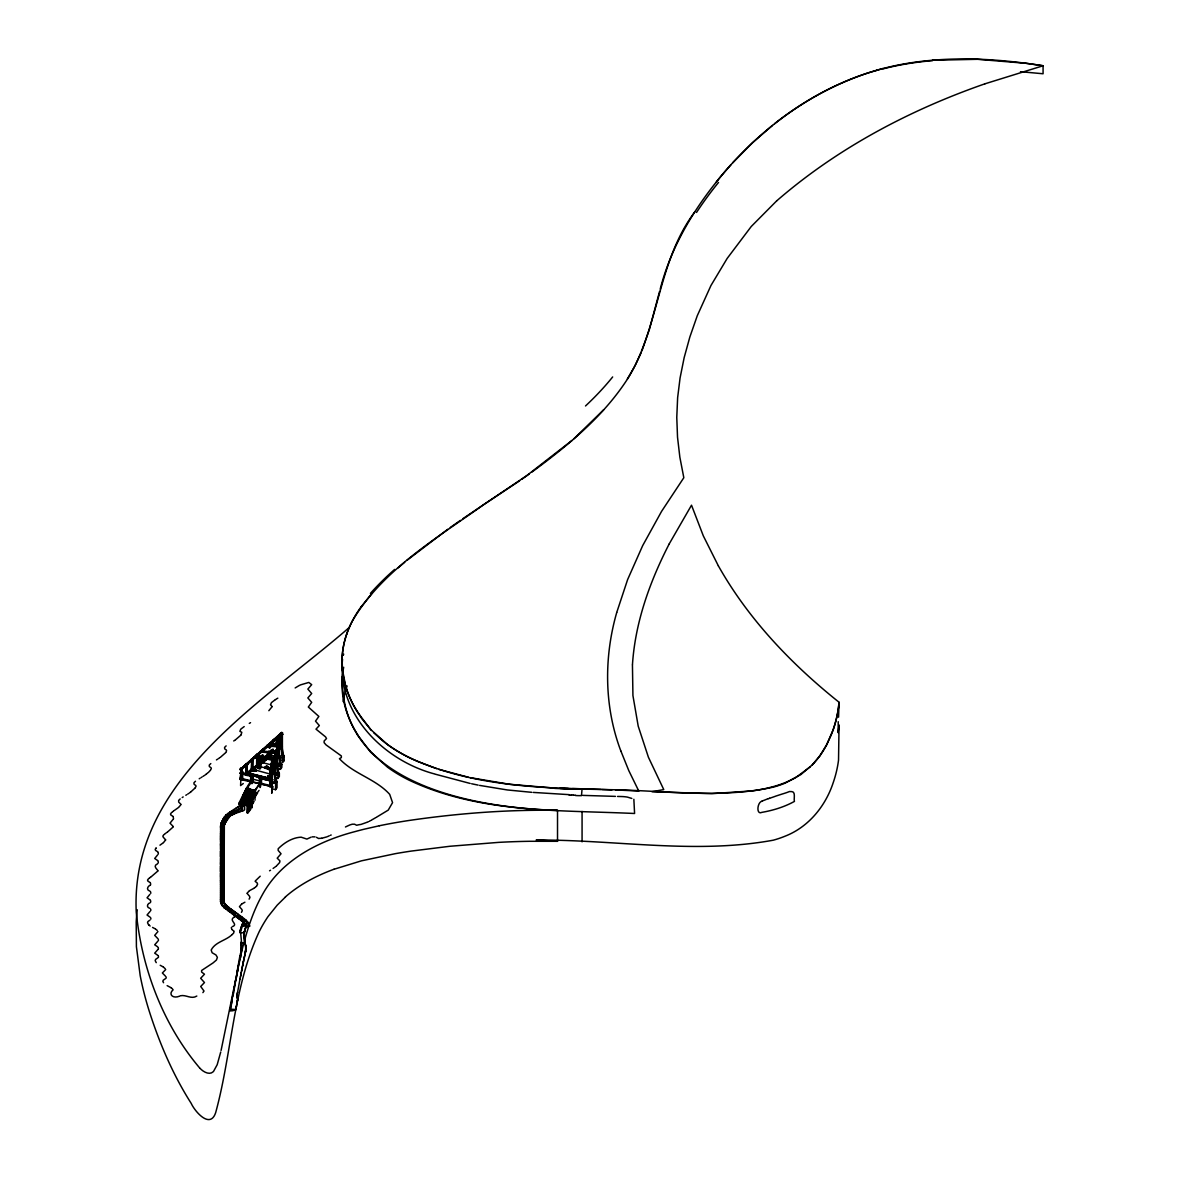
<?xml version="1.0" encoding="UTF-8"?>
<svg xmlns="http://www.w3.org/2000/svg" width="1179" height="1179" viewBox="0 0 1179 1179"><rect width="100%" height="100%" fill="white"/><g stroke="black" fill="none" stroke-linecap="round" stroke-linejoin="round"><path stroke-width="1.5" d="M244.348 939.162L244.362 931.97M274.663 759.025L273.911 759.659L282.135 732.852L270.639 770.152L270.639 786.319M282.4 754.206L282.4 732.852L281.309 732.778L282.135 732.852M240.457 957.451L239.705 957.893C240.855 953.752 242.078 944.143 240.884 943.082M245.792 948.727L245.674 946.103L245.659 950.79L245.777 948.653L245.748 949.699M241.916 769.106L241.548 778.965L242.063 778.287L241.916 769.106L240.973 768.87L240.914 777.993L239.882 779.348L241.769 779.82L242.653 778.479L242.653 772.466M246.308 773.896L246.367 764.154L247.325 764.39L246.956 774.868M250.685 770.609L251.495 768.959L253.382 769.99L252.571 771.081L250.685 770.609L251.716 769.253L251.775 759.453L251.201 769.946L252.866 769.533L252.733 759.689L252.365 770.226M257.98 766.969L258.79 765.318L256.904 764.862L258.79 765.878L257.98 766.969L256.094 766.512L257.125 765.156L257.155 758.215M263.61 756.594L263.168 762.017L262.018 761.737L262.549 755.547M266.896 758.303L267.707 756.653L269.593 757.67L268.783 758.76L266.896 758.303L267.928 756.947L267.957 751.966M258.835 763.285L258.894 754.796L259.454 755.621C263.403 774.691 254.664 771.862 258.466 755.371L259.454 755.621M244.141 937.747L244.053 934.284M241.282 949.965L241.223 945.278M262.018 761.737L262.092 755.385M267.412 757.625L267.471 752.6M272.821 753.263L272.865 749.815M272.894 746.366L272.938 742.932M277.61 744.126L277.64 740.604M245.807 774.574L246.367 764.154M256.727 757.08L256.609 765.834L272.57 769.607L270.183 769.017L269.416 770.27L271.804 770.86L272.57 769.828M240.973 768.87L240.398 778.685L271.096 786.422L272.29 781.913M272.305 766.542L271.966 782.384L275.4 783.239L276.638 781.559L273.661 765.996L272.305 766.542L273.661 765.996M274.619 758.451L274.28 774.117L277.713 774.957L278.951 773.291L275.974 757.891L274.619 758.451L275.974 757.891M276.844 761.767L277.654 748.974L281.442 764.39L280.204 766.055L276.77 765.2M279.423 741.62L279.069 756.933L282.503 757.788L283.741 756.122L280.764 741.075L279.423 741.62L280.764 741.075M838.24 721.695L838.122 732.631L839.05 724.923L838.534 760.087A321.366 185.53 0 0 1 833.214 782.65C825.536 806.112 808.529 827.054 785.17 836.147A76.267 44.036 0 0 1 773.365 840.17C695.286 854.569 615.055 839.566 536.283 840.037M224.039 828.13L224.054 826.346L220.606 826.243L220.561 828.13L224.039 828.292M244.024 935.05L244.554 931.174L244.215 933.09M632.445 664.956L632.931 695.581L638.207 726.146L648.406 757.227L663.762 789.591L652.031 791.728L711.851 793.629L752.231 790.917A115.719 66.805 0 0 0 767.396 788.147L773.881 786.452A83.532 48.221 0 0 0 795.825 777.521L810.445 766.674M632.46 664.735C635.157 622.32 649.865 581.571 669.156 544.02M265.526 767.573L266.262 766.512M268.164 767.455L268.09 767.072M245.748 949.508L245.704 950.436M838.578 717.186L839.05 702.242C791.448 664.219 748.414 619.226 718.379 565.876M273.027 761.516L273.277 758.23M241.312 949.729L240.501 954.268M244.082 934.122L244.171 933.12M245.704 950.127L245.335 952.853L245.424 952.057M342.514 659.267C337.238 714.43 384.207 760.632 434.609 773.955M342.558 674.432C337.223 783.888 473.531 807.924 557.52 810.356L557.52 841.305L529.563 841.29A447.843 258.569 0 0 0 498.511 842.381L449.892 846.271L411.191 851.091A397.927 229.743 0 0 0 395.525 853.625L361.452 860.832L334.055 869.247M137.28 909.79L137.044 911.824A542.9 313.437 0 0 0 136.204 922.037L136.41 946.708L140.198 975.667A904.882 522.43 0 0 0 149.792 1012.879C160.02 1044.491 173.328 1075.336 191.219 1103.411C194.859 1111.473 210.142 1129.394 215.654 1112.696C232.012 1053.039 232.735 988.872 259.026 932.029A287.499 165.988 0 0 1 268.046 916.555L277.183 905.163L285.48 896.983M245.645 950.613L245.512 951.88M245.63 950.731L245.541 951.645M271.185 767.942L272.364 759.247M245.6 950.967L245.483 952.013M237.465 1000.632L237.524 999.969A17.434 10.066 0 0 0 237.421 997.847M237.082 994.958L237.51 992.305M270.949 770.211L270.094 771.361L272.113 758.156M239.912 931.896L240.722 928.772M343.03 670.866L343.678 667.24M239.853 932.235L240.678 928.949M237.451 1000.44L237.259 1001.796M244.274 932.427L244.259 932.854A33.852 19.159 0.6 0 0 239.779 932.677M236.154 1007.455C237.347 1010.609 227.532 1012.849 230.406 1008.251M230.716 1008.34L230.642 1006.969M231.349 1004.891L230.951 1007.028L231.836 1000.072M237.171 994.369L237.303 993.352M235.785 1009.828L235.888 1008.915M236.109 1008.045L236.404 1006.144M236.36 1006.689L236.566 1005.215M230.701 1006.63L231.113 1004.405M231.452 1004.316L232.057 1001.045M236.625 1004.862L236.861 1003.58M236.802 1004.243L237.082 1002.415M237.038 1002.961L237.362 1000.912M265.688 767.78L265.864 766.659M231.673 1001.384L232.337 999.527M231.954 999.866L232.676 996.019M232.086 999.158L232.381 997.537M232.97 996.152L233.442 991.907M233.236 994.752L236.213 977.214M234.518 986.204L233.619 990.964M234.754 985.01L235.638 980.28M236.493 977.45L237.053 974.502M237.51 992.615L240.162 978.187M240.044 979.115L240.516 976.359M240.442 977.037L240.958 974.016M240.708 975.681L240.811 974.753M236.404 976.227L237.686 971.157M240.914 974.576L241.12 973.147M241.076 973.707L241.268 972.41M241.238 972.837L241.548 970.921M221.077 1050.474L237.097 972.646M237.185 972.144L237.937 969.919M241.533 971.363L241.666 970.302M241.651 970.744L242.299 967.075L242.181 968.003M237.288 971.643L240.383 957.761M237.524 970.405L237.893 968.534M241.695 970.494L241.798 969.683M241.857 969.624L241.99 968.696M242.343 967.134L242.447 966.338M242.447 966.647L242.697 965.1M238.364 966.176L238.865 963.685M242.565 966.028L242.771 964.717M245.217 953.472L245.306 952.676M242.771 965.026L243.272 962.241M243.125 963.287L243.228 962.491M243.272 962.55L243.596 960.634M243.316 962.3L243.419 961.504M243.478 961.563L243.685 960.266M236.817 973.191L239.705 957.009M243.788 960.074L244.141 958.041M239.558 960.34C244.598 938.823 250.832 915.39 262.047 895.347C280.587 860.714 318.006 841.216 354.835 831.652A236.905 136.779 0 0 1 364.429 829.146L379.314 825.772M239.705 957.893L240.251 955.358M244.024 958.969L244.362 957.068M245.188 953.28L244.76 955.535M240.442 957.51L240.619 956.729M244.171 958.232L244.525 956.331M240.604 956.773L240.649 955.314M244.392 957.245L244.731 955.344M244.392 932.162L245.365 928.728M240.914 955.299L242.034 947.621L240.56 931.926L242.682 924.808L246.735 924.587L242.284 924.012L240.884 928.271M244.701 955.786L245.085 953.767M244.525 931.675L244.731 930.482M241.238 953.84L241.076 954.622M220.724 1052.022L217.187 1064.711L213.546 1071.387A26.572 12.365 10.6 0 1 213.266 1071.682C209.39 1075.587 202.788 1071.578 199.767 1068.027M220.561 900.004L220.709 825.138L224.585 823.812L221.21 823.34L220.915 824.18L220.709 825.875L224.157 826.096L224.835 823.119L221.519 822.426L220.915 824.887L224.334 825.226L220.915 824.18M220.561 899.99L224.039 900.004L224.334 824.637M281.059 733.839L282.459 733.927L241.931 769.224L240.531 769.135L281.752 732.424L274.294 759.084L269.21 757.39L272.04 753.514L273.012 749.284C268.164 750.036 268.296 757.36 263.492 757.051C263.654 751.495 255.327 761.266 262.888 755.547M272.04 753.514L273.012 749.284M244.584 931.366L244.701 930.599M255.357 880.919L260.205 876.203M255.239 881.391L257.214 883.012A14.723 2.358 83.4 0 1 257.597 884.25A18.835 4.863 -79.1 0 0 256.698 886.019M244.613 931.248L244.864 930.025M659.562 291.449L649.378 329.457L641.921 350.87M616.72 612.535C603.766 657.676 604.164 706.869 620.861 751.008M616.779 612.328L627.626 579.567L642.673 545.641L661.552 511.406L683.82 477.716L679.856 457.187L677.527 437.217L676.775 417.381L677.63 397.691L680.077 377.958L684.159 357.65L689.833 337.061L697.261 315.766L710.952 285.524L727.163 258.437L751.259 226.486L776.607 200.931M277.242 766.335L278.082 763.358L281.84 764.316L281.84 767.367L280.396 769.327L277.831 768.693M279.732 757.434L280.175 755.842M273.189 781.382L271.745 786.585L239.882 779.348M277.065 767.5L278.038 764.036M660.225 289.032C672.295 242.24 698.955 200.489 730.936 164.765M273.911 759.659L281.752 732.424M272.349 769.887L271.745 793.305L271.745 770.226L282.4 732.852M244.76 930.673L244.937 930.113M245.144 929.42L245.586 927.74M245.291 928.978L245.836 926.974M241.223 927.254L241.592 926.134M245.512 928.271L246.308 925.869M245.615 927.622L245.984 926.502M241.798 925.515L242.24 924.13M245.777 927.431L245.925 926.679M246.131 926.399L246.411 925.235M346.626 634.287L345.801 636.822A246.131 142.025 0 0 0 342.691 671.765L343.59 677.616A264.862 152.813 0.1 0 0 353.7 705.573L361.791 718.63L371.459 730.405M165.708 969.551L162.363 972.984L165.414 976.094M229.905 1010.934L230.553 1009.209L235.785 1009.519M242.049 926.517L242.682 924.808M272.128 706.501L270.522 704.806A21.369 4.23 -81.8 0 1 271.479 702.581L274.825 700.046M272.01 706.796L268.841 710.701M641.17 352.698L635.275 365.269M224.585 824.519L221.21 823.929L221.519 822.559M224.585 824.386L226.766 819.213L223.479 818.58L221.947 821.512L221.519 823.178L224.835 823.826L225.233 822.279L221.947 821.645L221.519 822.426M268.252 767.617L267.972 768.914L268.945 768.723L268.252 767.617L267.972 768.914M268.679 769.091L268.945 767.794M246.706 793.629L246.558 787.926L239.381 804.122L238.88 803.046C240.324 801.469 251.584 774.647 252.1 783.622M255.018 800.173L255.018 790.018L247.841 805.257L247.339 813.009L247.339 805.139L255.018 790.018L260.367 782.856L260.367 776.843L259.631 783.77M669.23 543.873L691.513 505.201L703.318 535.87L718.32 565.787M634.818 366.138L627.361 378.99M165.649 839.875L163.233 837.178A14.723 2.358 83.4 0 0 162.835 836.176A18.835 4.863 -79.1 0 1 163.793 834.747L164.176 834.467M173.313 826.612L170.012 823.163L173.062 819.39M180.726 804.948L178.722 807.291M165.591 839.979L163.557 842.528M173.062 827.054L167.624 831.932M157.986 870.736C156.66 868.643 152.622 865.99 157.573 863.765M157.809 871.06L151.354 876.616M225.233 822.913L230.509 815.529L227.915 814.203L225.97 815.706L228.903 816.914L232.484 813.495L229.92 812.022L239.366 805.994M229.92 812.154L225.97 814.94L223.479 819.317L226.766 820.039L227.709 817.504L224.482 816.782L223.479 818.447L221.947 822.279L225.233 823.03M247.251 893.078L249.078 891M694.696 212.073C657.941 260.839 659.444 325.463 628.849 376.897C604.4 415.715 568.381 445.176 531.817 472.131M820.053 755.547L826.7 744.701L833.214 729.595A321.366 185.53 0 0 0 838.534 707.032L839.05 702.242L838.505 707.312A322.383 186.12 0 0 1 834.084 726.971L833.686 728.209A300.616 173.549 0 0 1 831.003 735.445L826.538 745.025A204.041 117.812 0 0 1 820.068 755.547L812.257 764.92M269.195 747.442L273.41 742.652L269.991 747.972L269.195 747.442L273.41 742.652M269.195 747.928L272.614 742.593M274.648 744.494L278.008 740.427L275.444 744.538M269.21 757.39L272.04 753.027M361.378 606.522L371.621 593.759M240.044 769.607L240.722 768.384L242.417 769.106L240.722 768.693L240.044 769.607L241.739 770.02L242.417 768.796M245.453 764.596L246.131 763.668L247.826 764.095L247.133 765.318L245.453 764.596L247.133 765.009L247.826 764.095M245.453 764.906L246.131 763.668M253.382 774.986L252.365 776.357L239.927 773.277L240.943 771.641C245.35 770.86 240.015 775.826 242.933 772.127M241.061 772.068L240.207 779.231L241.061 778.081M271.583 786.717L272.187 780.144L241.135 772.466L240.59 785.582L243.287 783.534M247.325 764.39L246.942 773.218M250.847 760.19L251.54 758.967L253.22 759.689L252.542 760.617L250.847 760.19L253.22 759.379M253.691 757.183L274.663 758.274L274.574 759.453L253.868 758.009L253.691 757.183L274.663 758.274M253.868 758.009L253.957 756.83M256.934 754.265L256.256 755.488L256.934 754.265L258.628 754.678M239.882 778.788L240.693 777.698L242.579 778.729M260.456 751.303L276.431 752.055L276.358 753.219L260.633 752.114L260.456 751.303L276.431 752.055M258.127 754.987L257.759 766.129L258.157 756.726M262.342 749.549L261.65 750.787L262.342 749.549L264.037 749.977M258.894 754.796L257.95 755.901L256.256 755.179M260.633 752.114L260.706 750.949M241.769 779.26L242.579 778.169M267.736 744.848L267.058 746.071L267.736 744.848L269.431 745.261M278.391 746.646L267.633 745.894L267.456 745.069L278.215 745.821L278.391 746.646L267.382 746.233L267.987 745.334M247.177 775.163L247.988 774.072M274.84 740.559L273.145 740.147L272.467 741.06L274.162 741.488M247.177 775.708L247.708 772.024L257.449 764.611M272.953 741.208L274.339 740.869M273.955 739.528L279.983 739.587L279.909 740.766L274.132 740.353L273.955 739.528L279.983 739.587M274.132 740.353L274.221 739.189M277.876 736.02L277.198 737.258L277.876 736.02L279.57 736.448M252.571 771.081L253.382 769.43M256.094 766.512L256.904 764.862M279.541 735.652L279.615 734.488L281.589 735.431L279.541 735.652L280.307 733.5L282.695 734.311L281.928 735.342L279.541 734.753L282.695 734.311M279.777 734.694L280.381 733.869L282.474 734.384M250.375 775.605C253.293 772.407 247.958 777.212 252.365 776.091L252.247 782.208L250.655 781.81L250.655 775.797L251.51 774.647L250.655 781.81M278.303 739.115L279.069 737.862L281.457 738.673L279.069 738.083L278.303 739.115L280.69 739.705L281.457 738.452M281.339 735.77L281.413 734.605M272.01 765.038L261.487 762.4L262.298 760.75C266.336 760.234 261.841 764.611 264.199 761.221M261.487 762.4L262.298 760.75M258.805 766.689L257.95 767.838L260.146 768.369L261.001 767.22L260.043 756.785M257.95 768.369L258.805 767.22M252.468 781.986L253.087 775.428M279.674 744.686L278.907 745.939L276.52 745.349L277.286 744.096L279.674 744.686L277.286 744.317M260.146 768.9L261.001 767.22M269.018 752.231L268.561 757.92L268.532 751.185M268.783 758.76L269.593 757.11M278.126 746.985L278.215 745.821M252.1 781.264L246.868 788.53L246.868 793.673M274.751 751.362L275.518 750.316L277.905 751.141L277.139 752.173L274.751 751.583L275.518 750.537L277.905 751.141M247.457 788.515L254.325 790.962M252.247 782.208L253.102 781.058L251.51 780.66M248.577 787.557L246.558 790.269L253.736 792.17L254.62 790.298L254.325 795.884M243.154 800.674L243.154 795.766L244.171 794.381L252.542 796.606M245.674 796.002L246.264 791.197L253.426 792.966L246.264 791.065L246.706 790.195L253.883 791.964M245.217 793.526L244.775 794.395L251.938 796.164L252.38 795.294L245.217 793.393L245.674 792.524L252.837 794.307L252.232 801.263M280.204 766.055L278.45 749.166M249.565 807.482L249.565 800.556L242.402 798.772L245.63 793.85M272.968 757.802L273.734 756.55L276.122 757.139L273.734 756.771L272.968 757.802L275.355 758.392L276.122 757.139M277.905 750.92L277.065 752.025L277.065 766.217M238.88 803.99L242.845 798.655L242.845 795.309L243.449 800.01M243.346 797.711L246.131 793.968M239.19 803.651L240.457 801.764L248.828 803.842L247.546 805.714L239.19 803.651L247.546 805.566L247.546 812.817M241.96 799.907L241.503 800.777L248.681 802.56L248.518 809.472M239.381 804.122L243.346 798.772M259.233 778.052L260.25 776.416L259.233 778.052L271.671 781.132M260.25 777.418L259.572 778.332L271.583 781.191L272.703 779.496L246.765 772.997L246.765 774.279M275.282 758.259L275.901 757.434L275.901 766.365M274.353 763.373L273.572 764.626L271.185 764.036L271.966 762.784L274.353 763.373L271.966 763.005M261.104 778.391L262.254 776.902L261.222 778.553M270.256 769.371L269.637 786.555L271.73 787.071L272.349 786.246L270.256 785.73L269.637 786.555M260.058 787.587L260.058 783.239L255.224 790.608L246.868 788.53L255.224 790.446L255.224 795.737L257.273 792.966M252.689 800.114L253.736 792.303L246.558 790.519M270.094 770.83L270.949 769.681M250.759 797.888L250.759 804.859M241.356 801.116L248.518 803.017L248.224 809.944L249.727 807.173L250.759 798.021M259.513 777.993L259.513 784.006L261.104 784.403L261.959 777.241M249.27 808.087L249.874 800.025L242.697 798.109M252.542 796.444L251.51 797.991L243.154 795.913L244.171 794.381M271.73 770.712L272.57 769.607M248.518 802.884L248.975 802.015L241.813 800.246M253.883 796.96L254.325 796.046M284.154 756.048L284.154 760.617L282.695 762.577L282.695 757.994L284.154 756.048L281.604 755.415M259.056 790.387L255.018 795.81L257.538 793.231M253.131 798.817L253.573 797.859M252.085 801.455L252.542 800.497M252.085 801.632L252.085 795.84M250.611 805.198L249.727 807.055M254.089 801.425L251.805 805.301M269.682 780.645L270.713 778.995M270.816 779.437L269.962 786.585L270.816 785.435L272.408 785.833L271.553 786.982L271.553 780.97M280.396 769.327L280.396 766.276L281.84 764.316M275.901 773.527L275.282 774.352L275.355 758.171L272.968 757.581M247.339 813.009L250.316 809M271.509 781.073L272.408 779.82M247.841 813.127L250.818 809.118M275.341 777.845L277.905 778.479L277.905 775.178L279.349 773.218L276.8 772.599M277.905 778.479L279.349 776.534L279.349 773.218M273.204 786.791L271.76 788.736L275.591 789.679L277.036 787.734L277.036 781.5L274.486 780.866M275.591 789.679L275.591 783.445L277.036 781.5M266.115 756.594L269.932 751.465L273.012 749.77M195.257 787.778C197.925 784.359 193.091 785.715 193.945 782.797A24.892 9.093 -73.9 0 1 195.493 781.264M210.569 770.093C213.178 766.438 208.374 768.133 209.258 765.127A24.892 9.093 -73.9 0 1 210.82 763.579M225.896 752.408C228.24 748.473 223.922 750.699 224.57 747.442A24.892 9.093 -73.9 0 1 226.132 745.894M195.021 788.073L190.836 791.905M210.334 770.388L208.536 772.289M225.646 752.703L220.208 757.463M241.091 734.871L241.798 732.292L239.882 731.334A21.369 4.23 -81.8 0 1 240.84 729.108L244.2 726.573M240.84 735.165L235.52 739.778M716.39 181.875C755.4 132.976 807.188 93.112 866.904 73.304A219.294 124.915 4 0 1 876.424 70.489M173.549 818.83L173.121 816.561M158.354 854.023L158.119 852.24M158.295 862.91L158.119 861.068M150.632 884.795L150.514 883.027M150.337 885.134C147.964 885.974 145.489 889.806 150.101 891.265M150.809 893.284L150.632 891.869M150.75 902.023L150.514 900.402M227.709 817.371L228.903 816.001L225.97 814.94L224.482 817.636L227.709 818.373L227.709 817.371L224.482 816.649M150.042 902.849C147.626 903.365 145.71 907.255 149.969 908.434M150.809 910.571L150.75 909.289M150.042 911.455L147.051 915.007L150.219 917.277M150.809 919.134L150.868 917.999M149.91 920.151L147.906 921.565A14.177 2.27 -83.4 0 0 147.522 922.774A18.171 4.687 79.1 0 1 148.48 924.631L148.849 924.94M158.472 940.518L158.237 939.073M603.677 409.747L573.952 438.721M157.75 941.314L154.7 944.821L157.573 946.752M158.413 948.962L158.237 947.459M232.116 926.738C239.16 924.395 228.299 920.622 233.914 917.306M157.927 949.493L154.7 953.148L157.809 955.329M732.704 162.805L752.467 142.777L772.437 125.446M157.927 957.79L155.628 959.367A14.119 2.255 -83.4 0 0 155.186 960.693A17.39 4.495 79.1 0 1 156.144 962.521L156.291 962.639M166.121 978.01L166.195 976.934M165.591 978.57L163.262 980.176A13.676 2.196 -83.4 0 0 162.835 981.4A16.86 4.348 79.1 0 1 163.557 982.726M232.234 934.49L233.663 933.061A21.089 2.432 -85.3 0 1 234.12 931.248L232.351 929.951M232.145 934.579C225.882 940.68 215.389 941.815 211.174 950.053L212.132 952.75L215.963 954.961L217.393 957.392L216.435 960.03L213.09 962.889L201.609 970.479L201.609 972.041L204.468 974.222L200.651 978.261L204.468 982.549L200.71 986.469L203.996 991.023L202.891 992.63M274.545 740.029L282.459 732.955L281.059 732.866L273.646 739.97L280.16 740.412M776.666 200.887C837.223 148.289 909.407 110.148 984.892 83.827M163.262 842.793L159.961 845.181M178.427 807.556L174.079 810.636M282.076 733.647L281.427 732.704L282.076 733.647L253.102 758.082L281.752 732.911M240.531 769.135L282.032 732.97M240.531 768.163L241.931 768.251L282.459 732.955M398.016 567.939L404.692 562.236M571.918 440.489L526.659 475.668L462.89 518.672M256.491 886.269L255.445 887.168M255.062 887.478L253.765 888.391M406.961 560.349L447.755 529.283M208.064 772.687L206.148 774.22M166.106 832.949L167.138 832.256M150.868 876.94L149.821 877.751M173.401 811.152L172.65 811.727M349.397 627.361C262.475 702.993 129.97 780.218 136.248 912.148C141.716 968.165 162.908 1024.433 199.472 1067.732M774.647 123.677C806.716 98.373 843.589 78.86 883.189 68.485A196.996 112.609 4.1 0 1 918.146 61.78C959.706 56.386 1001.826 59.274 1043.076 65.759L1043.076 73.761L1020.469 71.698M205.912 774.411L204.895 775.148M190.6 792.096L189.583 792.833M165.443 833.494L164.692 834.069M156.144 847.996L156.291 847.893A18.864 4.863 -79.1 0 0 155.186 849.425A14.737 2.358 83.4 0 1 155.569 850.427L157.632 851.71M260.235 762.504L271.376 754.044M246.765 772.997L248.798 772.554M257.449 765.628L247.605 773.011L271.17 778.847M260.235 763.52L270.978 755.253L248.017 773.881M246.765 774.014L247.708 773.306M270.522 756.255L246.662 774.264L269.785 779.982M247.546 773.881L248.253 772.952L271.17 778.626M248.798 773.306L271.082 756.387M247.855 774.294L248.798 772.289L247.708 772.024M172.046 812.184L171.53 812.582A18.835 4.863 -79.1 0 0 170.498 814.07A14.723 2.358 83.4 0 1 170.881 815.072L172.886 816.295M149.527 877.972L148.554 878.694A18.864 4.863 -79.1 0 0 147.522 880.153A14.708 2.358 83.4 0 1 147.906 881.155L149.969 882.423M273.115 868.451L274.103 867.715M274.766 867.228L275.753 866.491M249.521 890.661L253.529 888.509M276.417 866.005L279.615 862.571A22.814 2.638 -85.3 0 1 279.968 860.935L277.212 858.179L281.044 853.773L278.17 850.442L278.17 848.777C284.154 842.764 292.48 837.503 301.146 837.178L306.894 839.08L310.961 837.223M241.71 904.013L244.908 902.215M241.562 904.116L239.44 906.68L241.887 909.495A14.723 2.358 83.4 0 1 242.284 910.733A18.864 4.863 -79.1 0 0 241.444 912.354M234.061 917.188L237.023 915.523M529.4 473.87L522.076 479.072M450.26 527.499L460.355 520.425M519.6 480.811L483.081 505.025M482.476 505.482C435.817 538.862 383.042 569.722 352.786 620.183A243.095 140.272 0 0 0 346.597 634.287M234.989 740.132L233.722 740.972M219.486 757.935L218.41 758.642M204.173 775.62L203.097 776.327M188.684 793.423L187.785 794.012M199.207 778.774L200.047 778.243M183.172 796.93L182.214 797.549M227.915 814.453L229.92 813.171L232.484 814.512L230.509 815.78L227.915 814.453L227.915 813.436L230.509 814.763L230.509 815.78M234.37 813.657L232.484 814.866L229.92 813.525L231.806 812.316M242.196 810.725L242.196 806.893L244.642 805.198L242.078 803.857L239.897 805.242L242.476 806.583L242.476 811.27L244.642 809.885L244.642 805.198M236.272 812.847L234.37 814.055L234.37 812.154L231.806 810.813L231.806 812.714M238.158 812.08L236.272 813.289L236.272 810.946L233.693 809.605L233.693 811.506M240.044 811.373L238.158 812.567L238.158 809.737L235.579 808.396M242.476 810.548L240.044 811.918L240.044 808.529L237.48 807.188M217.511 759.232L216.435 759.91M202.022 777.02L201.123 777.595M186.709 794.705L185.81 795.265M157.573 854.952L154.7 858.489L157.632 860.523M275.311 699.707L276.137 699.191M276.977 698.675L277.817 698.16M249.285 723.405L250.537 722.653M149.91 894.33L147.051 897.794L150.16 900.004M295.163 687.947L299.23 685.515A56.459 38.362 -49.1 0 1 300.674 684.837L308.81 682.449L311.683 684.66L307.852 689.081L311.683 693.503L307.852 697.924L311.683 702.345L308.323 707.032L318.861 716.434L315.5 721.135L319.332 725.557L315.987 729.138L325.551 736.875L326.509 738.54L324.122 741.016L324.122 742.682L326.038 744.892L341.35 755.945L341.35 757.596L339.434 758.701C353.553 773.955 375.703 778.847 389.689 794.351L392.563 802.634L388.245 810.106L376.484 817.224M375.909 817.548L371.65 819.994M762.224 801.116C757.183 801.823 755.945 815.382 761.943 812.346A79.98 46.173 0 0 0 794.425 801.411C793.541 799.318 795.899 791.831 791.964 791.625A99.729 15.268 12 0 1 789.517 791.522L787.484 792.303A77.549 38.878 2.8 0 1 782.34 793.983L775.885 796.076A79.966 53.306 -4 0 1 769.504 798.271M345.447 826.98C348.748 825.565 353.361 822.367 356.662 825.271A22.828 17.685 -30 0 1 360.966 824.43L366.418 822.515M270.522 870.235L269.564 870.795M258.569 755.71L256.285 757.507L253.382 757.625L258.569 755.71L259.793 756.947M370.795 820.466L369.381 821.203M368.526 821.645L366.831 822.367M180.431 995.769C185.973 994.442 191.293 999.6 196.819 996.049M265.938 766.763L266.262 766.645A1.621 0.943 0 0 1 268.444 767.544A1.621 0.943 0 0 1 265.909 768.266A1.621 0.943 0 0 1 266.115 766.645L267.382 766.645M179.532 996.181C172.561 999.026 168.111 994.074 173.121 989.815M326.907 836.854L322.324 838.107A22.71 15.902 -46.1 0 0 321.72 838.298M246.514 926.915L246.057 920.327L243.301 921.536L223.936 906.916L221.004 903.202L224.393 902.79C227.341 909.598 258.628 924.144 246.514 926.915L243.301 922.066M223.936 907.55L243.301 922.155L246.057 920.327M327.674 836.515L329.236 835.837M330.4 835.321L331.181 834.983M223.936 907.55L226.722 905.723L224.393 903.438L224.039 901.154L220.576 901.183L221.004 903.851L223.936 907.55L226.722 906.356L238.305 914.477L235.564 916.319L238.305 915.11L246.057 920.946L249.742 926.178M268.105 756.609L270.404 755.739C271.538 758.863 264.951 755.562 270.463 756.83M253.736 770.742L256.035 769.872C257.155 772.997 250.567 769.695 256.094 770.963M267.677 776.239L269.976 775.355C271.111 778.494 264.523 775.178 270.035 776.445M984.981 83.797L1043.076 65.759L1024.772 63.091M769.533 798.33L768.281 798.728M268.105 756.844L270.404 755.739M253.736 770.978L256.035 769.872M267.677 776.46L269.976 775.355M312.155 836.854L315.029 836.854M243.567 926.34L246.411 925.544M876.321 70.386L883.189 68.485M222.153 905.811L225.277 904.956M249.742 925.824L246.514 926.561L243.301 922.155M262.888 755.061L263.492 756.564L266.115 756.122M932.397 60.262L977.583 59.304L1024.728 63.194M581.512 795.398L582.072 788.78L559.892 788.338L568.322 788.486M220.576 901.847L224.039 901.817L224.393 903.438L221.004 903.202M224.039 901.817L224.039 899.326L220.561 899.326L220.576 901.847L224.039 901.154M224.039 827.231L220.561 827.363M220.561 828.41L224.039 828.424M220.561 829.53L224.039 829.353M220.561 829.677L224.039 829.662M220.561 831.151L224.039 831.151M220.561 832.241L224.039 832.241M220.561 833.155L224.039 833.096M220.561 833.42L224.039 833.42M220.561 833.627L224.039 833.627M220.561 833.759L224.039 833.759M220.561 834.231L224.039 834.201M220.561 834.364L224.039 834.364M220.561 834.894L224.039 834.894M220.561 835.1L224.039 835.1M220.561 835.484L224.039 835.616M220.561 835.852L224.039 835.852M220.561 835.985L224.039 835.985M220.561 836.25L224.039 836.338M220.561 836.574L224.039 836.574M220.561 836.707L224.039 836.707M220.561 837.075L224.039 836.943M220.561 837.311L224.039 837.311M220.561 837.444L224.039 837.665M220.561 837.797L224.039 837.797M220.561 838.033L224.039 838.033M220.561 838.402L224.039 838.166M220.561 838.534L224.039 838.534M220.561 838.829L224.039 838.667M220.561 838.962L224.039 838.962M220.561 839.286L224.039 839.286M220.561 839.419L224.039 839.419M220.561 839.772L224.039 839.64M220.561 840.008L224.039 840.008M220.561 840.141L224.039 840.141M220.561 840.465L224.039 840.598M220.561 841.04L224.039 840.907M220.561 841.644L224.039 841.777M220.561 842.086L224.039 842.086M220.561 842.307L224.039 842.219M220.561 843.339L224.039 843.471M220.561 843.707L224.039 843.707M220.561 843.84L224.039 843.84M220.561 844.076L224.039 844.208M220.561 844.429L224.039 844.429M220.561 844.562L224.039 844.562M220.561 844.798L224.039 844.93M220.561 845.166L224.039 845.166M220.561 845.299L224.039 845.52M220.561 845.652L224.039 845.652M220.561 845.888L224.039 846.021M220.561 846.61L224.039 846.743M220.561 847.347L224.039 847.48M220.561 848.069L224.039 848.202M220.561 848.806L224.039 848.939M220.561 849.528L224.039 849.661M220.561 850.781L224.039 850.914M220.561 851.15L224.039 851.15M220.561 851.282L224.039 851.282M220.561 851.518L224.039 851.651M220.561 851.872L224.039 851.872M220.561 852.004L224.039 852.004M220.561 852.24L224.039 852.373M220.561 852.609L224.039 852.609M220.561 852.741L224.039 852.741M220.561 853.11L224.039 852.977M220.561 853.331L224.039 853.331M220.561 853.463L224.039 853.463M220.561 853.832L224.039 853.699M220.561 854.068L224.039 854.068M220.561 854.2L224.039 854.2M220.561 854.554L224.039 854.421M220.561 854.79L224.039 854.79M220.561 854.922L224.039 854.922M220.561 855.291L224.039 855.158M220.561 855.512L224.039 855.512M220.561 855.645L224.039 855.645M220.561 855.88L224.039 856.013M220.561 856.249L224.039 856.249M220.561 856.381L224.039 856.381M220.561 856.735L224.039 856.602M220.561 856.971L224.039 856.971M220.561 857.104L224.039 857.104M220.561 858.592L224.039 858.725M220.561 859.462L224.039 859.329M220.561 860.051L224.039 860.184M220.561 860.773L224.039 860.906M220.561 861.643L224.039 861.51M220.561 862.365L224.039 862.232M220.561 862.601L224.039 862.601M220.561 862.969L224.039 862.733M220.561 863.102L224.039 863.102M220.561 863.323L224.039 863.455M220.561 863.691L224.039 863.691M220.561 863.824L224.039 863.824M220.561 864.06L224.039 864.192M220.561 864.413L224.039 864.413M220.561 864.546L224.039 864.546M220.561 865.681L224.039 865.813M220.561 866.034L224.039 866.034M220.561 866.403L224.039 866.167M220.561 866.536L224.039 866.536M220.561 866.771L224.039 866.771M220.561 867.125L224.039 866.904M220.561 867.258L224.039 867.258M220.561 867.626L224.039 867.493M220.561 867.862L224.039 867.862M220.561 867.995L224.039 867.995M220.561 868.363L224.039 868.23M220.561 868.584L224.039 868.584M220.561 868.717L224.039 868.717M220.561 868.952L224.039 869.085M220.561 869.321L224.039 869.321M220.561 869.454L224.039 869.454M220.561 869.807L224.039 869.675M220.561 870.043L224.039 870.043M220.561 870.176L224.039 870.176M220.561 870.544L224.039 870.411M220.561 870.765L224.039 870.765M220.561 870.898L224.039 870.898M220.561 871.134L224.039 871.266M220.561 871.502L224.039 871.502M220.561 871.635L224.039 871.635M220.561 871.87L224.039 872.003M220.561 872.961L224.039 872.902M220.561 873.256L224.039 873.123M220.561 873.845L224.039 873.978M224.039 874.052L220.561 874.214L224.039 874.346M220.561 874.582L224.039 874.715M220.561 874.936L224.039 874.936M220.561 875.069L224.039 875.069M220.561 875.304L224.039 875.407M220.561 875.673L224.039 875.673M224.039 875.805L220.561 875.953L224.039 876.233M220.561 876.262L224.039 876.277M220.561 876.557L224.039 876.498M220.561 876.778L224.039 876.822M220.561 877.088L224.039 877.147M220.561 877.382L224.039 877.309M220.561 877.942L224.039 877.913M220.561 878.65L224.039 878.576M220.561 878.827L224.039 878.694M224.039 879.269L220.561 879.372L224.039 879.578M220.561 880.153L224.039 880.153L220.561 880.359M220.561 880.492L224.039 880.492M220.561 881.568L224.039 881.435M220.561 881.73L224.039 881.73M220.561 882.658L224.039 882.658M220.561 883.41L224.039 883.543M220.561 884.486L224.039 884.383M220.561 884.618L224.039 884.618M220.561 885.311L224.039 885.326M220.561 886.461L224.039 886.461M220.561 887.153L224.039 887.153M220.561 888.303L224.039 888.303M220.561 888.995L224.039 888.995M220.561 890.13L224.039 890.13M220.561 890.823L224.039 890.823M220.561 891.972L224.039 891.972M220.561 892.665L224.039 892.665M220.561 893.815L224.039 893.815M220.561 894.493L224.039 894.507M220.561 895.657L224.039 895.657M220.561 896.335L224.039 896.335M220.561 897.499L224.039 897.499M220.561 898.162L224.039 898.162M582.677 795.383L615.438 796.385M633.86 799.288L634.582 813.495C558.463 809.944 479.013 813.451 408.523 779.894A159.401 92.036 0 0 1 387.464 767.161L370.589 752.143L357.34 734.605M557.52 810.356C507.663 809.487 457.806 813.333 408.494 820.555A357.399 206.34 0 0 0 379.299 825.757M572.522 788.559L601.172 789.37M617.545 796.444L621.746 796.547A32.938 26.881 7.2 0 1 627.361 797.092L631.826 798.434M602.086 789.473L611.975 789.871M615.467 789.93L638.797 791.035M554.587 788.117L509.387 784.271L470.244 777.654M557.52 841.305L536.474 840.037M533.291 792.421L569.148 794.646M220.709 825.138L224.157 825.359M531.788 792.332L507.235 789.945L479.602 785.391M279.364 734.826L281.162 734.944M279.791 735.298L281.589 735.431M277.212 740.854L278.008 740.913M272.614 743.079L273.41 743.138M274.648 744.008L275.444 744.052M277.949 746.16L267.206 745.408L267.382 746.233M260.883 751.775L276.608 752.88M254.133 757.655L274.84 759.099M270.639 770.152L271.745 770.226M575.47 795.265L573.362 795.059M220.915 825.049L224.334 825.374M571.24 794.838L572.935 795.014M266.542 768.119L266.1 767.868M221.21 823.207L224.585 823.679M223.479 818.447L226.766 819.081M226.176 820.245L222.89 819.611L222.89 820.555L226.176 821.173L226.176 820.245L222.89 819.744M222.89 820.451L226.176 821.07M225.661 821.409L222.374 820.643L222.374 821.542M221.947 821.512L225.661 822.176L225.661 821.277M478.143 785.111L471.644 783.77M470.2 783.46L435.434 774.235M468.299 777.226L438.824 769.342M277.198 736.949L278.878 737.361M278.303 738.894L280.69 739.705M274.84 740.869L273.145 740.147M281.309 748.149L282.4 748.414M267.058 745.762L268.753 746.189M277.109 749.726L277.905 749.918M262.342 749.859L264.037 750.286M261.65 750.478L263.344 750.89M278.863 757.051L282.695 757.994M281.604 759.983L284.154 760.617M267.928 756.947L269.077 757.227M269.593 757.67L267.707 756.653M266.896 757.743L268.783 758.215M266.248 758.849L273.248 760.588M262.519 761.044L263.683 761.325M262.298 761.31L264.199 761.781M276.564 765.318L280.396 766.276M253.22 759.689L251.54 758.967M261.487 761.84L263.389 762.312M257.125 765.156L258.275 765.436M256.094 765.952L257.98 766.424M246.131 763.977L247.826 764.405M271.804 770.639L269.416 770.27M274.073 774.235L277.905 775.178M251.716 769.253L252.866 769.533M271.273 774.382L251.495 768.959M250.685 770.049L252.571 770.521M240.044 769.297L241.739 770.02M240.545 769.445L241.489 769.681M240.943 771.906L242.933 772.392M246.765 773.262L272.703 779.496M271.096 779.599L247.546 774.235M241.061 772.79L272.187 780.365M259.233 777.786L261.222 778.287L261.104 784.403M269.682 780.38L271.671 780.866M252.468 776.46L240.457 773.601L241.135 772.466M271.76 782.502L275.591 783.445M251.864 778.951L260.441 781.073M240.678 777.889L242.653 778.479M260.367 782.856L261.959 783.254M240.693 778.258L252.999 781.279L253.102 775.045M260.176 783.048L272.113 785.995M247.31 788.854L254.472 790.623M247.015 789.385L254.178 791.168L246.868 789.724M246.868 789.856L254.03 791.625L254.03 796.768M246.411 790.726L253.573 792.627M253.131 793.629L245.969 791.861L253.131 793.496L252.984 799.377M252.984 793.968L245.821 792.067L245.821 795.796M245.674 792.391L252.837 794.174M245.512 792.73L252.689 794.631M245.365 793.054L252.542 794.838L252.542 803.665M245.365 793.187L252.542 794.97M252.232 795.501L245.07 793.732L252.232 795.633M244.923 794.056L252.085 795.972M243.154 795.766L251.51 797.829L251.51 805.036M243.449 796.444L250.611 798.212L250.464 805.537M243.449 796.577L250.611 798.345M250.464 798.684L243.301 796.783L243.744 795.913L243.596 799.524M243.154 797.107L250.316 798.89L250.316 805.876M243.154 797.24L250.316 799.023M243.007 797.446L250.169 799.347M242.845 797.594L250.022 799.554M242.845 797.918L250.022 799.686M249.727 800.217L242.55 798.448L242.55 801.867M242.55 798.581L249.727 800.349M249.417 800.88L242.255 799.111L242.108 802.825M242.255 799.244L249.417 801.013L248.828 811.093M242.108 799.45L249.27 801.352M241.96 799.775L249.123 801.558L249.123 808.381M241.813 800.114L249.123 801.691M241.651 800.453L248.828 802.354M241.503 800.909L248.681 802.693M248.371 803.356L241.209 801.587L248.371 803.223L248.371 809.737M240.457 801.926L248.828 803.99M269.21 756.903L274.294 759.084M436.569 768.605L417.646 761.442A161.67 93.362 0 0 1 382.438 740.618L373.669 732.675M243.626 943.288L240.722 942.286M160.211 965.292L163.1 966.854M167.138 985.644L170.911 987.634M152.548 927.416L155.304 928.89M242.476 806.716L239.366 805.861L241.931 807.335L241.931 810.798M239.632 805.552L242.196 806.893M239.632 805.684L242.196 807.025L232.484 813.363L232.484 814.866M157.573 938.351L154.7 935.36L157.927 931.557M316.458 837.296L318.581 838.505A19.321 15.622 -13.9 0 1 321.734 838.284M171.058 987.737L172.591 988.975M163.409 967.06L165.178 968.696M155.746 929.214L157.22 930.393M150.131 926.016L148.628 924.749M258.569 756.196L259.793 757.434M158.295 955.845L158.531 957.142M231.88 929.465L231.276 927.652M638.679 790.829L628.805 770.653L620.92 751.141M231.865 1000.101L231.983 1001.443M181.021 804.402L178.692 802.088L178.633 800.482A24.892 9.093 -73.9 0 1 180.181 798.949M247.074 893.373L249.55 896.261A14.723 2.358 83.4 0 1 249.933 897.514A18.849 4.863 -79.1 0 0 249.108 899.15M237.2 997.007L237.318 997.802M237.23 997.125L237.347 997.92M237.539 1000.278A17.434 10.066 0 0 0 237.421 998.156L237.171 996.889A17.331 10.007 -0.8 0 1 237.038 994.752L237.053 995.061A17.331 10.007 -0.8 0 0 237.126 997.198M279.732 739.94L279.909 740.766M276.181 752.394L276.358 753.219M274.398 758.628L274.574 759.453M244.775 941.004L245.07 942.758L244.746 940.886M245.026 942.213L245.291 943.848M244.746 941.196L244.569 940.046M244.628 940.591L244.421 939.206L244.554 940.238M245.114 942.699L245.63 946.044L245.483 944.939M240.84 942.861L241.209 945.072M245.394 944.143L245.453 944.821M244.318 938.617L244.289 938.499M280.219 741.827L282.503 757.788M275.414 758.642L277.713 774.957M245.6 945.484L245.645 946.162M273.101 766.733L275.4 783.239M245.645 945.853L245.704 946.766M253.706 758.348L253.102 758.082M270.404 756.122L270.463 757.154M269.976 775.738L270.035 776.784M256.035 770.255L256.094 771.287M244.038 936.332L244.024 935.33M279.968 740.884L280.101 746.278M277.654 748.974L277.787 754.442M275.179 757.699L275.282 762.607M272.865 765.79L272.968 770.771M263.138 755.636L263.168 762.017M582.072 811.461L582.072 841.835M282.297 746.307L282.297 747.324M281.928 735.342L281.855 749.078M281.309 732.778L281.309 737.892M281.236 738.747L281.236 749.21M281.059 732.866L281.059 738.172M280.617 739.572L280.617 744.804M280.307 733.5L280.381 739.071M279.452 757.286L279.452 744.966L277.36 744.45L276.756 745.275L276.756 748.798M278.833 758.112L278.907 745.717L276.52 745.349M277.669 751.2L277.669 767.161M277.286 744.096L277.36 760.278M275.518 750.316L275.591 761.325M274.972 751.509L274.972 756.83M274.118 774.47L274.118 763.668L272.025 763.137L271.421 763.977L271.421 769.386M273.808 756.918L273.808 764.066M273.572 764.626L271.185 764.036M273.513 764.493L273.513 769.902M273.189 757.743L273.189 763.108M271.966 762.784L272.025 766.748M270.183 769.017L270.256 785.73M260.559 783.357L260.559 786.26M260.367 783.519L260.367 787.056M260.25 777.197L260.176 781.205M255.519 790.151L255.519 796.916M254.472 790.49L254.472 795.678M254.325 790.829L254.178 796.4M253.883 791.831L253.736 797.49M253.573 792.494L253.426 798.242M253.279 798.61L253.279 793.172L246.116 791.389L246.116 794.911M251.599 781.146L251.599 783.49M250.169 799.215L250.022 806.539M247.31 788.722L247.31 792.214M247.059 788.058L247.163 792.421M241.931 768.251L241.931 769.224M241.769 779.82L241.798 773.616L239.927 773.277M240.943 771.641L241.061 778.317M240.693 777.698L240.678 778.906M240.354 957.053L240.354 957.937M229.92 812.022L229.92 813.525M285.362 896.939A161.538 93.259 0 0 1 334.04 869.218M343.074 701.52A242.712 140.124 0 0 1 347.112 685.957M582.072 789.046A366.831 212.412 0 0 1 554.557 788.383M361.305 606.507A270.345 155.834 -0.2 0 0 355.483 615.32L352.786 620.198A242.712 140.124 0 0 0 342.131 657.602L342.411 669.451L345.742 686.399A267.206 154.272 0 0 0 357.34 711.924L370.589 729.462L387.464 744.48A159.401 92.036 0 0 0 408.523 757.213C471.055 786.702 541.765 788.265 609.587 789.679C663.983 790.372 719.647 799.008 773.365 787.115A76.267 44.036 0 0 0 785.17 783.107L800.939 774.529L812.464 764.685A146.594 84.637 0 0 0 820.039 755.547M370.398 593.405A450.054 258.289 -0.6 0 1 394.626 569.428M612.667 376.941A554.955 265.422 -4 0 1 585.506 405.974M883.469 68.78A196.937 112.757 4.2 0 1 896.114 65.832A199.59 115.277 4.4 0 1 932.56 60.66M696.524 212.441A811.579 444.881 0.7 0 1 718.527 182.421M343.281 655.347A23.049 2.329 90 0 1 343.708 654.139M343.192 654.817A34.604 4.745 85.9 0 1 343.236 654.596M569.103 795.073A86.052 56.489 4.3 0 1 571.181 795.265M581.527 795.604A46.777 41.604 1.2 0 1 575.455 795.501M357.576 734.561A257.479 148.657 0 0 1 342.264 676.333M768.045 798.684A90.665 71.285 -11.6 0 1 762.179 801.013M220.709 825.271L220.606 826.111L224.054 826.214L220.709 825.271M220.709 826.066L220.606 826.892L224.054 827.01L220.709 826.066M272.821 755.768L273.823 756.019L272.821 755.768M228.638 907.167L225.882 909.024L228.638 907.167M230.568 908.641L227.812 910.483L230.568 908.641M232.499 910.1L229.758 911.942L232.499 910.1M234.444 911.559L231.688 913.401L234.444 911.559M236.375 913.018L233.619 914.86L236.375 913.018M240.251 915.936L237.495 917.778L240.251 915.936M242.181 917.395L239.425 919.237L242.181 917.395M244.112 918.868L241.371 920.696L244.112 918.868M224.039 830.753L220.561 830.782L224.039 830.886M224.039 831.504L220.561 831.504L224.039 831.637M224.039 832.418L220.561 832.477L224.039 832.551M224.039 841.261L220.561 841.261L224.039 841.393M224.039 846.257L220.561 846.257L224.039 846.389M224.039 846.979L220.561 846.979L224.039 847.111M224.039 847.701L220.561 847.701L224.039 847.834M224.039 848.438L220.561 848.438L224.039 848.571M224.039 849.16L220.561 849.16L224.039 849.293M224.039 858.238L220.561 858.238L224.039 858.371M224.039 858.96L220.561 858.96L224.039 859.093M224.039 859.683L220.561 859.683L224.039 859.815M224.039 860.419L220.561 860.419L224.039 860.552M224.039 861.142L220.561 861.142L224.039 861.274M224.039 861.864L220.561 861.864L224.039 861.996M224.039 873.492L220.561 873.492L224.039 873.624M224.039 880.86L220.561 880.86L224.039 880.949M224.039 882.349L220.561 882.349L224.039 882.481M251.805 797.535L251.805 807.792L251.805 797.535M266.012 768.163A1.621 0.943 0 0 0 268.444 767.352A1.621 0.943 0 0 0 266.012 766.542A1.945 1.12 0 0 0 265.732 768.413A1.945 1.12 0 0 0 268.768 767.558A1.945 1.12 0 0 0 265.968 766.468A1.621 0.943 0 0 0 266.012 768.163"/></g></svg>
